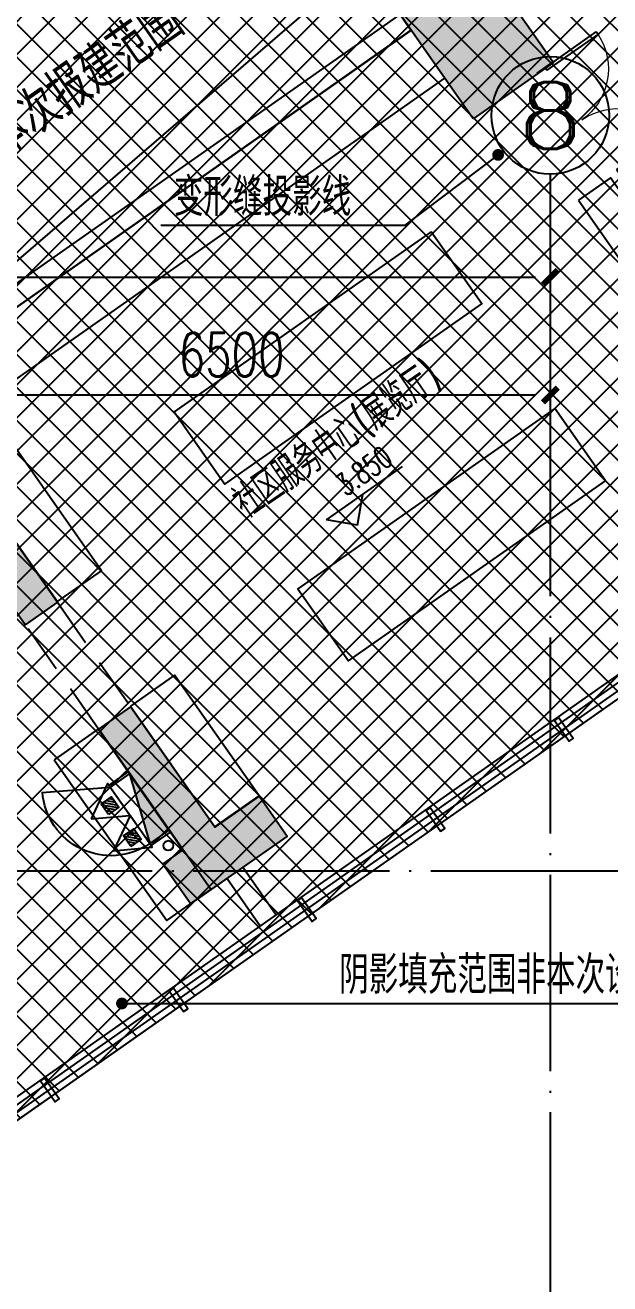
# Model space of a CAD drawing. Header units: millimetres. Extents: x 12325263 to 13848842, y -1463133 to 573208.
# Drawn here: x 12516087 to 12522048, y -631816 to -618989 of the extents above; entities that cross this region are included whole.
import ezdxf
from ezdxf.enums import TextEntityAlignment as Align
from ezdxf.xclip import XClip

# ---------------------------------------------------------------- set-up
doc = ezdxf.new("R2010")
doc.units = ezdxf.units.MM
doc.header["$LTSCALE"] = 1000
doc.header["$XCLIPFRAME"] = 0
for name, pattern in [('001#1$0$1#楼首层平面图$0$212户型$0$DASHED', [0.75, 0.5, -0.25]), ('11# 首层平面图(售)$0$$0$DASH', [0.35, 0.25, -0.1]), ('ACAD_ISO02W100', [15, 12, -3]), ('DASHED2', [0.375, 0.25, -0.125]), ('DOTE', [2.42, 2, -0.2, 0.02, -0.2])]:
    doc.linetypes.add(name, pattern=pattern)
for name, color, linetype in [('20210909 佛山秀台首层拼合$0$首二层+地下室_04(1)$0$2F$0$A-ANNO-TEXT', 7, 'Continuous'), ('A-AXIS', 16, 'DOTE'), ('A-WALL', 5, 'Continuous'), ('A-WALL-PATT', 8, 'Continuous'), ('AXIS', 3, 'Continuous'), ('AXIS_TEXT', 7, 'Continuous'), ('BZX415$0$56号楼首层墙柱$0$0q-柱0', 4, 'Continuous'), ('BZX415$0$56号楼首层墙柱$0$0q-柱填充', 8, 'Continuous'), ('BZX415$0$5、6#楼首层平面图$0$DIM_ELEV', 3, 'Continuous'), ('BZX415$0$5、6#楼首层平面图$0$PUB_TEXT', 7, 'Continuous'), ('BZX415$0$5、6#楼首层平面图$0$首二层+地下室_04(1)$0$5#1$0$5、6#楼首层平面图$0$DIM_SYMB', 3, 'Continuous'), ('CURTWALL', 2, 'Continuous'), ('PUB_TEXT', 7, 'Continuous'), ('S-BZ', 7, 'Continuous'), ('S-消火栓', 10, 'Continuous'), ('S-消火栓立管', 20, 'Continuous'), ('S-灭火器', 2, 'Continuous'), ('s-首层组合pm$0$hs$0$首二层+地下室_04(1)$0$0F$0$12#楼首层平面图$0$CURTWALL', 2, 'Continuous'), ('WALL', 5, 'Continuous'), ('WINDOW', 4, 'Continuous'), ('外立面', 83, 'Continuous'), ('投影线', 6, 'ACAD_ISO02W100'), ('首二层+地下室_04(1)$0$1#1F$0$1#楼首层平面图$0$1#楼首层平面图$0$CURTWALL', 2, 'Continuous')]:
    doc.layers.add(name, color=color, linetype=linetype)
doc.styles.add('20210909 佛山秀台首层拼合$0$首二层+地下室_04(1)$0$2F$0$TITXV', font='', dxfattribs={"width": 0.7})
doc.styles.add('_TCH_AXIS', font='COMPLEX', dxfattribs={"bigfont": 'GBCBIG'})
doc.styles.add('_TCH_DIM_T3', font='SIMPLEX.shx', dxfattribs={"width": 0.705882, "bigfont": 'GBCBIG.shx'})
doc.styles.add('BZX415$0$5、6#楼首层平面图$0$_TCH_DIM', font='SIMPLEX', dxfattribs={"bigfont": 'GBCBIG'})
doc.styles.add('COMPLEX', font='COMPLEX')
doc.styles.get("Standard").update_dxf_attribs({"font": 'gbenor.shx', "bigfont": 'gbcbig.shx'})
doc.styles.add('宋体', font='', dxfattribs={"width": 0.65})
doc.styles.get('20210909 佛山秀台首层拼合$0$首二层+地下室_04(1)$0$2F$0$TITXV').set_extended_font_data('SimSun')
doc.styles.get('宋体').set_extended_font_data('SimSun')
doc.dimstyles.new('_TCH_ARCH&&150', dxfattribs={"dimtxt": 446.25, "dimasz": 150, "dimexe": 375, "dimexo": 450, "dimgap": 189.375, "dimtad": 1, "dimdec": 0, "dimzin": 0, "dimdsep": 46, "dimtxsty": '_TCH_DIM_T3', "dimblk": 'asdggshdfhsg_ArchTick', "dimcen": 0.09, "dimclrt": 7, "dimazin": 2, "dimtfac": 1, "dimtdec": 0, "dimtix": 1, "dimtmove": 2, "dimatfit": 3, "dimfxl": 1, "dimtolj": 1, "dimtzin": 0, "dimarcsym": 0})

# ---------------------------------------------------------------- blocks, each defined once
blk = doc.blocks.new('A$C3A5F05FE')
at = {"color": 8, "linetype": '11# 首层平面图(售)$0$$0$DASH', "ltscale": 4}
for points in [[(70322.4, 58544.3), (75961.1, 52907.9), (92631.5, 44461.2), (99091.3, 46172.5)], [(70393.1, 58615), (76020.5, 52989.9), (92642.8, 44567.6), (99048.4, 46264.6)]]:
    blk.add_lwpolyline(points, dxfattribs=at)
blk = doc.blocks.new('asdfadgf')
at = {"layer": '投影线', "linetype": 'DASHED2', "ltscale": 2}
for points in [[(23530, -12835), (16614, -13424), (1701, -2251), (-3241, 4796)], [(23530, -12936), (16584, -13527), (1628, -2322), (-3323, 4738)]]:
    blk.add_lwpolyline(points, dxfattribs=at)
blk = doc.blocks.new('asdfaggagBZX415$0$56号楼首层墙柱')
at = {"layer": 'BZX415$0$56号楼首层墙柱$0$0q-柱填充'}
h = blk.add_hatch(color=256, dxfattribs=at)
h.dxf.hatch_style = 1
h.paths.add_polyline_path([(-2300, -6300), (-2300, -5000), (9050, -5000), (9050, -4550), (9550, -4550), (9550, -5000), (11350, -5000), (11350, -5350), (2250, -5350), (2250, -6000), (1550, -6000), (1550, -5350), (-1300, -5350), (-1300, -6300)])
h = blk.add_hatch(color=256, dxfattribs=at)
h.dxf.hatch_style = 1
h.paths.add_polyline_path([(-9200, -5000), (-8400, -5000), (-8400, -5400), (-8597, -5400), (-8600, -7900), (-9000, -7900), (-9000, -5400), (-9200, -5400)])
h = blk.add_hatch(color=256, dxfattribs=at)
h.dxf.hatch_style = 1
h.paths.add_polyline_path([(-9000, -9200), (-9000, -10700), (-9250, -10700), (-9250, -11200), (-8050, -11200), (-8050, -10700), (-8600, -10700), (-8600, -9200)])
at = {"color": 0, "linetype": '001#1$0$1#楼首层平面图$0$212户型$0$DASHED'}
for points in [[(-8998, -9200), (-9000, -7900)], [(-8600, -7900), (-8598, -9200)]]:
    blk.add_lwpolyline(points, dxfattribs=at)
at = {"layer": 'BZX415$0$56号楼首层墙柱$0$0q-柱0'}
for points in [[(-2300, -6300), (-2300, -5000), (9050, -5000), (9050, -4550), (9550, -4550), (9550, -5000), (11350, -5000), (11350, -5350), (2250, -5350), (2250, -6000), (1550, -6000), (1550, -5350), (-1300, -5350), (-1300, -6300)], [(-9200, -5000), (-8400, -5000), (-8400, -5400), (-8597, -5400), (-8600, -7900), (-9000, -7900), (-9000, -5400), (-9200, -5400)], [(-9000, -9200), (-9000, -10700), (-9250, -10700), (-9250, -11200), (-8050, -11200), (-8050, -10700), (-8600, -10700), (-8600, -9200)]]:
    blk.add_lwpolyline(points, close=True, dxfattribs=at)
blk = doc.blocks.new('asdfaggagA$C1B177A32')
at = {"layer": 'Defpoints'}
for p, q in [((0, 693), (0, 933)), ((25, 933), (0, 933)), ((725, 933), (750, 933)), ((750, 693), (750, 933)), ((0, 693), (750, 693))]:
    blk.add_line(p, q, dxfattribs=at)
at = {"layer": 'S-BZ'}
blk.add_line((25, 693), (725, 693), dxfattribs=at)
at = {"layer": 'S-消火栓'}
for p, q in [((25, 933), (25, 693)), ((725, 933), (25, 933)), ((725, 933), (25, 693)), ((725, 693), (725, 933)), ((25, 693), (725, 693))]:
    blk.add_line(p, q, dxfattribs=at)
at = {"layer": 'S-消火栓', "color": 0}
blk.add_line((725, 692), (1081, 89), dxfattribs=at)
blk.add_arc((725, 700), 700, 180.6, 300.6, dxfattribs=at)
at = {"layer": 'S-消火栓'}
blk.add_solid([(25, 933), (25, 693), (725, 933)], dxfattribs=at)
blk = doc.blocks.new('asdfaggag$TWTSYS$00000546')
h = blk.add_hatch()
h.set_pattern_fill('ANSI31', color=256, scale=200, style=0)
h.set_pattern_definition([(45, (-38543.802, -6670.83), (-17.67767, 17.67767), [])])
h.paths.add_polyline_path([(-65, 174), (65, 174), (65, 44), (-65, 44)])
for points in [[(0, 344), (-198, 0), (198, 0)], [(-65, 174), (65, 174), (65, 44), (-65, 44)]]:
    blk.add_lwpolyline(points, close=True)
blk = doc.blocks.new('asdfaggagA$C780603D1')
at = {"layer": 'S-灭火器', "rotation": 270}
for p in [(0, 595), (0, 198)]:
    blk.add_blockref('asdfaggag$TWTSYS$00000546', p, dxfattribs=at)
blk = doc.blocks.new('asdfaggagA$C5C9A7AF5')
at = {"layer": 'S-消火栓', "xscale": -1, "rotation": 180}
blk.add_blockref('asdfaggagA$C1B177A32', (22, 933), dxfattribs=at)
at = {"layer": 'S-灭火器', "rotation": 90}
blk.add_blockref('asdfaggagA$C780603D1', (794, 240), dxfattribs=at)
blk = doc.blocks.new('asdfaggag$DorLib2D$00000002')
for p, q in [((-0.5, 0), (-0.5, 0.4875)), ((-0.475, 0.4875), (-0.5, 0.4875)), ((-0.475, 0), (-0.475, 0.4875)), ((0.475, 0), (0.475, 0.4875)), ((0.475, 0.4875), (0.5, 0.4875)), ((0.5, 0), (0.5, 0.4875)), ((-0.5, 0), (-0.475, 0)), ((0.5, 0), (0.475, 0))]:
    blk.add_line(p, q)
at = {"lineweight": 13}
for centre, start, end in [((-0.4875, 0), 0, 88.53072), ((0.4875, 0), 91.46928, 180)]:
    blk.add_arc(centre, 0.4875, start, end, dxfattribs=at)
blk = doc.blocks.new('asdfaggagghrth')
at = {"color": 8}
blk.add_lwpolyline([(-2299, -5195), (-8596, -5196), (-8595, -7896), (-8048, -7896), (-8049, -5796), (-2299, -5795)], dxfattribs=at)
for points in [[(-3312, -6995), (-6513, -6995), (-6512, -7895), (-3312, -7895)], [(-1898, -7594), (-1898, -10895), (-1498, -10896), (-1499, -7595)], [(-9548, -9196), (-9548, -11196), (-8998, -11196), (-8998, -9196)], [(-8598, -9196), (-8598, -10696), (-8048, -10696), (-8048, -9196)], [(-3312, -9195), (-6512, -9195), (-6512, -10095), (-3312, -10095)]]:
    blk.add_lwpolyline(points, close=True, dxfattribs=at)
at = {"layer": 'BZX415$0$5、6#楼首层平面图$0$DIM_ELEV'}
for p, q in [((-5644, -9012), (-5869, -8787)), ((-5869, -8787), (-4924, -8787)), ((-5644, -9012), (-5419, -8787))]:
    blk.add_line(p, q, dxfattribs=at)
at = {"layer": 'BZX415$0$5、6#楼首层平面图$0$首二层+地下室_04(1)$0$5#1$0$5、6#楼首层平面图$0$DIM_SYMB', "color": 7}
blk.add_lwpolyline([(-8800, -5000), (-2675, -4387), (-1800, 700)], dxfattribs=at)
at = {"layer": 'CURTWALL', "linetype": 'ByBlock'}
for p, q in [((-14950, -11790), (-1896, -11788)), ((-14950, -11857), (-1896, -11855)), ((-14950, -11923), (-1896, -11921)), ((-14950, -11990), (-1896, -11988))]:
    blk.add_line(p, q, dxfattribs=at)
at = {"layer": 'S-消火栓立管', "linetype": 'Continuous'}
blk.add_circle((-9097, -10580), 50, dxfattribs=at)
at = {"layer": 'WALL', "linetype": 'ByBlock'}
for p, q in [((-8400, -5000), (-2300, -5000)), ((-2300, -5000), (-2300, -5200)), ((-8400, -5200), (-2300, -5200))]:
    blk.add_line(p, q, dxfattribs=at)
at = {"layer": 'WALL'}
blk.add_line((-1499, -6295), (-1299, -6294), dxfattribs=at)
for points in [[(-8800, -11200), (-8800, -11789)], [(-8600, -11200), (-8600, -11789)]]:
    blk.add_lwpolyline(points, dxfattribs=at)
at = {"layer": '外立面'}
for points in [[(-11540, -11796), (-11540, -12055), (-11490, -12055), (-11490, -11796)], [(-9940, -11796), (-9940, -12055), (-9890, -12055), (-9890, -11796)], [(-8340, -11796), (-8340, -12055), (-8290, -12055), (-8290, -11796)], [(-6740, -11796), (-6740, -12055), (-6690, -12055), (-6690, -11796)], [(-5140, -11796), (-5140, -12055), (-5090, -12055), (-5090, -11796)]]:
    blk.add_lwpolyline(points, close=True, dxfattribs=at)
at = {"layer": 'BZX415$0$56号楼首层墙柱$0$0q-柱填充'}
blk.add_blockref('asdfaggagBZX415$0$56号楼首层墙柱', (0, 0), dxfattribs=at)
at = {"layer": 'S-消火栓', "rotation": 89.99962462789796}
blk.add_blockref('asdfaggagA$C5C9A7AF5', (-9001, -10502), dxfattribs=at)
at = {"layer": 'WINDOW', "xscale": -1300, "yscale": 1300, "zscale": -1300, "rotation": 270.0088933800033}
blk.add_blockref('asdfaggag$DorLib2D$00000002', (-1399, -6945), dxfattribs=at)
at = {"layer": '20210909 佛山秀台首层拼合$0$首二层+地下室_04(1)$0$2F$0$A-ANNO-TEXT', "style": '20210909 佛山秀台首层拼合$0$首二层+地下室_04(1)$0$2F$0$TITXV', "width": 0.7}
blk.add_text('填充区域非本次报建范围', height=396.52, rotation=0.0101, dxfattribs=at).set_placement((-8338, -3864))
at = {"layer": 'BZX415$0$5、6#楼首层平面图$0$PUB_TEXT', "style": 'BZX415$0$5、6#楼首层平面图$0$_TCH_DIM', "width": 0.705882}
blk.add_text('3.850', height=223.1, rotation=0.0094, dxfattribs=at).set_placement((-5577, -8708))
at = {"layer": 'PUB_TEXT'}
for s, height, p in [('社区服务中心', 337.6, (-6533, -8332)), ('(', 350, (-5058, -8346)), ('展览厅', 337.6, (-4942, -8347)), (')', 350, (-4204, -8354))]:
    blk.add_text(s, height=height, rotation=359.4577, dxfattribs=at).set_placement(p)
blk = doc.blocks.new('_AXISO')
blk.add_circle((0, 0), 0.5)
at = {"layer": 'AXIS_TEXT', "style": 'COMPLEX', "width": 1.041667}
blk.add_attdef('A', text='', height=0.56, dxfattribs=at).set_placement((-0.25, -0.28), (0.25, -0.28), align=Align.FIT)
blk = doc.blocks.new('asdggshdfhsg_ArchTick')
at = {"color": 0, "linetype": 'ByBlock', "const_width": 0.4}
blk.add_lwpolyline([(-0.5, -0.5), (0.5, 0.5)], dxfattribs=at)
blk = doc.blocks.new('*D5248')
at = {"layer": 'AXIS', "color": 0, "lineweight": -2, "transparency": 16777216}
for p, q in [((12424867, 1082540), (12424867, 1085415)), ((12470867, 1082540), (12470867, 1085415)), ((12425017, 1085040), (12470717, 1085040))]:
    blk.add_line(p, q, dxfattribs=at)
at = {"layer": 'Defpoints', "color": 0, "transparency": 16777216}
for p in [(12470867, 1085040), (12424867, 1082090), (12470867, 1082090)]:
    blk.add_point(p, dxfattribs=at)
at = {"layer": 'AXIS', "color": 0, "lineweight": -2, "transparency": 16777216, "xscale": 150, "yscale": 150, "zscale": 150, "rotation": 180}
blk.add_blockref('asdggshdfhsg_ArchTick', (12424867, 1085040), dxfattribs=at)
at = {"layer": 'AXIS', "color": 0, "lineweight": -2, "transparency": 16777216, "xscale": 150, "yscale": 150, "zscale": 150}
blk.add_blockref('asdggshdfhsg_ArchTick', (12470867, 1085040), dxfattribs=at)
at = {"layer": 'AXIS', "color": 7, "transparency": 16777216, "insert": (12447867, 1085452), "char_height": 446.2, "attachment_point": 5, "style": '_TCH_DIM_T3'}
blk.add_mtext('\\A1;46000', dxfattribs=at)
blk = doc.blocks.new('*D5256')
at = {"layer": 'AXIS', "color": 0, "lineweight": -2, "transparency": 16777216}
for p, q in [((12464367, 1082540), (12464367, 1084215)), ((12470867, 1082540), (12470867, 1084215)), ((12464517, 1083840), (12470717, 1083840))]:
    blk.add_line(p, q, dxfattribs=at)
at = {"layer": 'Defpoints', "color": 0, "transparency": 16777216}
for p in [(12470867, 1083840), (12464367, 1082090), (12470867, 1082090)]:
    blk.add_point(p, dxfattribs=at)
at = {"layer": 'AXIS', "color": 0, "lineweight": -2, "transparency": 16777216, "xscale": 150, "yscale": 150, "zscale": 150, "rotation": 180}
blk.add_blockref('asdggshdfhsg_ArchTick', (12464367, 1083840), dxfattribs=at)
at = {"layer": 'AXIS', "color": 0, "lineweight": -2, "transparency": 16777216, "xscale": 150, "yscale": 150, "zscale": 150}
blk.add_blockref('asdggshdfhsg_ArchTick', (12470867, 1083840), dxfattribs=at)
at = {"layer": 'AXIS', "color": 7, "transparency": 16777216, "insert": (12467617, 1084252), "char_height": 446.2, "attachment_point": 5, "style": '_TCH_DIM_T3'}
blk.add_mtext('\\A1;6500', dxfattribs=at)
blk = doc.blocks.new('qlzw')
at = {"layer": 'A-AXIS'}
for p, q in [((12470866.8, 979489.8), (12470866.8, 1082089.8)), ((12411416.8, 1078989.8), (12486866.8, 1078989.8))]:
    blk.add_line(p, q, dxfattribs=at)
at = {"layer": 'AXIS'}
blk.add_line((12470866.8, 1082089.8), (12470866.8, 1086089.8), dxfattribs=at)
ref = blk.add_blockref('_AXISO', (12470866.8, 1086689.8), dxfattribs=dict(at, xscale=1200, yscale=1200, zscale=1200))
ref.add_attrib('A', '8', dxfattribs={"layer": 'AXIS_TEXT', "height": 678.8, "style": '_TCH_AXIS', "width": 1.5}).set_placement((12470527.4, 1086350.3), (12471206.2, 1086350.3), align=Align.FIT)
for p1, distance, picture, middle in [((12424866.8, 1082089.8), 2950, '*D5248', (12447866.8, 1085452.3)), ((12464366.8, 1082089.8), 1750, '*D5256', (12467616.8, 1084252.3))]:
    dim = blk.add_aligned_dim(p1=p1, p2=(12470866.8, 1082089.8), distance=distance, dimstyle='_TCH_ARCH&&150', dxfattribs=at)
    dim.commit()
    dim.dimension.update_dxf_attribs({"geometry": picture, "text_midpoint": middle})

msp = doc.modelspace()

# ---------------------------------------------------------------- hatches: boundary and pattern name
at = {"layer": 'A-WALL-PATT'}
h = msp.add_hatch(dxfattribs=at)
h.set_pattern_fill('ANSI37', color=252, scale=150)
h.set_pattern_definition([(45, (-400000, 0), (-168.3798023, 168.3798023), []), (135, (-400000, 0), (-168.3798023, -168.3798023), [])])
edge = h.paths.add_edge_path()
edge.add_line((12617170, -539458), (12627664.7, -539458))
edge.add_line((12627664.7, -539458), (12617498.2, -546587.6))
edge.add_line((12617498.2, -546587.6), (12598406.6, -559976.1))
edge.add_line((12598406.6, -559976.1), (12585091.3, -540989.1))
edge.add_line((12585091.3, -540989.1), (12584144.7, -541197.3))
edge.add_line((12584144.7, -541197.3), (12583864.1, -542803.9))
edge.add_arc((12578880.4, -541928.7), 5060, 269.14738, 350.03971, ccw=False)
edge.add_arc((12578698.9, -554127.5), 7140.2, 89.14809, 125.03345)
edge.add_line((12574600, -548281), (12560037.5, -558490.6))
edge.add_line((12560037.5, -558490.6), (12559927.1, -558471.2))
edge.add_line((12559927.1, -558471.2), (12559927.1, -564050))
edge.add_line((12559927.1, -564050), (12558858.8, -564810))
edge.add_line((12558858.8, -564810), (12559927.1, -566333.2))
edge.add_line((12559927.1, -566333.2), (12559927.6, -588159))
edge.add_line((12559927.6, -588159), (12558263.3, -589586.8))
edge.add_line((12558263.3, -589586.8), (12557796.8, -589586.8))
edge.add_line((12557796.8, -589586.8), (12557796.8, -598151.2))
edge.add_line((12557796.8, -598151.2), (12560482.1, -600836.4))
edge.add_arc((12552451.5, -592361.2), 11675.6, 270.02561, 313.45682, ccw=False)
edge.add_line((12552456.7, -604036.8), (12551424.9, -604036.8))
edge.add_arc((12551424.9, -607536.8), 3500, 90, 186.80534)
edge.add_line((12547949.6, -607951.5), (12549871.4, -624055.3))
edge.add_line((12549871.4, -624055.3), (12550966.8, -633201.5))
edge.add_line((12550966.8, -633201.5), (12550966.8, -643886.8))
edge.add_line((12550966.8, -643886.8), (12550966.8, -653386.8))
edge.add_line((12550966.8, -653386.8), (12614072.2, -653386.8))
edge.add_line((12614072.2, -653386.8), (12616970.5, -653386.8))
edge.add_arc((12639113.3, -663769.1), 24455.9, 154.87893, 159.83059)
edge.add_arc((12619069.5, -656056.1), 3000, 166.12633, 249.14639)
edge.add_arc((12632240.8, -621479.9), 40000, 249.14639, 262.18067)
edge.add_line((12626798.8, -661108), (12526241.6, -661108))
edge.add_line((12526241.6, -661108), (12526241.6, -616108))
edge.add_line((12526241.6, -616108), (12504241.6, -616108))
edge.add_line((12504241.6, -616108), (12504241.6, -539458))
edge.add_line((12504241.6, -539458), (12586460, -539458))
edge.add_line((12586460, -539458), (12617170, -539458))

# ---------------------------------------------------------------- next in the draw order: block references
at = {"layer": 's-首层组合pm$0$hs$0$首二层+地下室_04(1)$0$0F$0$12#楼首层平面图$0$CURTWALL'}
ref = msp.add_blockref('A$C3A5F05FE', (12419426.3, -651432.9), dxfattribs=dict(at, rotation=350.0412449425006))
XClip(ref).set_block_clipping_path([(195513.2503203545, 148017.0485826777), (64172.5014155116, 124955.6050650277), (77428.2917839233, 49460.5289228798), (99096.806788845, 53265.1915204667), (106879.0711930003, 8943.2290103992), (216551.3050909508, 28200.0099301159)])

# ---------------------------------------------------------------- next in the draw order: hatches: boundary and pattern name
at = {"layer": 'A-WALL-PATT'}
h = msp.add_hatch(dxfattribs=at)
h.set_pattern_fill('ANSI37', color=252, scale=150)
h.set_pattern_definition([(45, (2000, 0), (-168.3798023, 168.3798023), []), (135, (2000, 0), (-168.3798023, -168.3798023), [])])
h.paths.add_polyline_path([(12513409.1, -616108), (12511713.1, -617291.6), (12511600.9, -617131.4), (12505991.9, -621063.6), (12513563.4, -631864), (12524207.2, -624400.1), (12524455.8, -624667.5), (12526241.6, -623415.7), (12526241.6, -616108)])

# ---------------------------------------------------------------- next in the draw order: linework, layer by layer
at = {"layer": 'A-WALL-PATT', "color": 252}
msp.add_lwpolyline([(12513409.1, -616108), (12511713.1, -617291.6), (12511600.9, -617131.4), (12505991.9, -621063.6), (12513563.4, -631864), (12524207.2, -624400.1), (12524455.8, -624667.5), (12526241.6, -623415.7), (12526241.6, -616108)], close=True, dxfattribs=at)
at = {"layer": 'AXIS'}
for p, q in [((12520908.7, -620311.1), (12519954.9, -621030.2)), ((12519954.9, -621030.2), (12517469.1, -621030.2)), ((12517073.5, -628958.9), (12518979.7, -628958.9)), ((12518979.7, -628958.9), (12523464.1, -628958.9))]:
    msp.add_line(p, q, dxfattribs=at)
at = {"layer": 'AXIS', "const_width": 60}
for points in [[(12520932.6, -620293, 1), (12520884.7, -620329.1, 1)], [(12517043.5, -628958.9, 1), (12517103.5, -628958.9, 1)]]:
    msp.add_lwpolyline(points, format="xyb", close=True, dxfattribs=at)

# ---------------------------------------------------------------- next in the draw order: block references
ref = msp.add_blockref('asdfadgf', (12501769.6, -610155))
XClip(ref).set_block_clipping_path([(135821.9674536306, 70697.0570140225), (2471.9674536195, 70697.0570140225), (2471.9674536195, -5952.9429859775), (24471.9674536195, -5952.9429859775), (24471.9674536195, -50952.9429859775), (135821.9674516302, -50952.942985978)])
at = {"layer": 'A-WALL'}
ref = msp.add_blockref('qlzw', (50574.7, -1706597.7), dxfattribs=at)
XClip(ref).set_block_clipping_path([(12423666.8107101675, 1045489.7590905253), (12475666.8152715173, 1090489.7590905258)])
at = {"layer": '首二层+地下室_04(1)$0$1#1F$0$1#楼首层平面图$0$1#楼首层平面图$0$CURTWALL', "linetype": 'ByBlock'}
ref = msp.add_blockref('asdfaggagghrth', (12518922.2, -613464.3), dxfattribs=dict(at, rotation=35.03220978199124))
XClip(ref).set_block_clipping_path([(-63935.0757833719, -13363.7101751454), (-21355.9396464862, -43213.6287716348), (4475.7184114903, -6366.3026545895), (-38103.4177253954, 23483.6159418998)])

# ---------------------------------------------------------------- next in the draw order: texts
at = {"layer": 'PUB_TEXT', "style": '宋体', "width": 0.65}
for s, height, p in [('变形缝投影线', 339.87, (12517604.1, -620895.2)), ('阴影填充范围非本次设计范围', 339.873, (12519288.4, -628823.9))]:
    msp.add_text(s, height=height, dxfattribs=at).set_placement(p)

doc.saveas('drawing.dxf')
